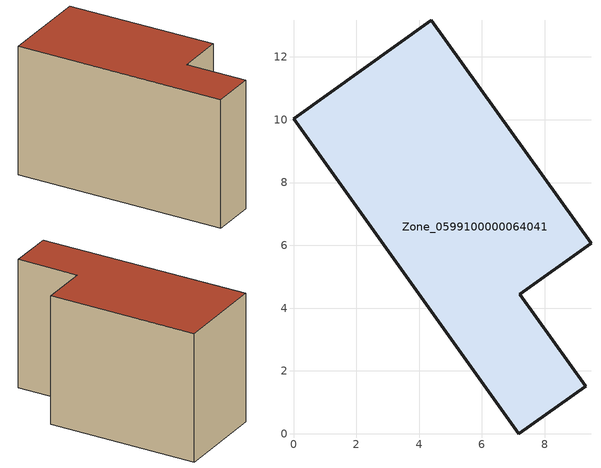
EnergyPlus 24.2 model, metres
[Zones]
Zone_0599100000064041
 floor ground (C_G): 0,10.03 4.38,13.17 9.47,6.07 7.21,4.45 9.3,1.51 7.18,0 z0
 wall outside (C_F): 4.38,13.17 0,10.03 7.18,0 9.3,1.51 7.21,4.45 9.47,6.07 4.38,13.17 z0:7.58
 roof outside (C_R): 0,10.03 7.18,0 9.3,1.51 7.21,4.45 9.47,6.07 4.38,13.17 z7.58
[BUILDING]
Pand.0599100000064041: North Axis=0; Terrain=City; Loads Convergence Tolerance Value=0.04; Temperature Convergence Tolerance Value=0.4; Solar Distribution=FullExterior; Maximum Number of Warmup Days=25; Minimum Number of Warmup Days=1
[Site:Location]
Rotterdam.The.Hague.AP_ZH_NLD Design_Conditions: Latitude=51.96; Longitude=4.45; Time Zone=1; Elevation=-4.5
[SITE:GROUNDTEMPERATURE:BUILDINGSURFACE]
18, 18, 18, 18, 18, 18, 18, 18, 18, 18, 18, 18
[MATERIAL] Thermal Absorptance=0.9; Solar Absorptance=0.7; Visible Absorptance=0.7
Name | Roughness | Thickness | Conductivity | Density | Specific Heat
G.TI.1975-1991 | MediumSmooth | 0.15 | 0.288461 | 540 | 1210
F.TI.1975-1991 | Rough | 0.3 | 0.230769 | 1920 | 840
R.TI.1975-1991 | MediumRough | 0.2 | 0.153846 | 1500 | 1000
[CONSTRUCTION]
C_G: G.TI.1975-1991
C_F: F.TI.1975-1991
C_R: R.TI.1975-1991
[ZONE]
Zone_0599100000064041: Type=1; Multiplier=1; Ceiling Height=Autocalculate; Volume=Autocalculate; Floor Area=autocalculate; Part of Total Floor Area=Yes
[ZONEINFILTRATION:DESIGNFLOWRATE]
Infil_Zone_0599100000064041: Zone or ZoneList or Space or SpaceList=Zone_0599100000064041; Schedule=AlwaysOn; Design Flow Rate Calculation Method=Flow/Area; Flow Rate per Floor Area=0.003; Constant Term Coefficient=1; Temperature Term Coefficient=0; Velocity Term Coefficient=0; Velocity Squared Term Coefficient=0
[HVACTEMPLATE:ZONE:IDEALLOADSAIRSYSTEM]
Zone_0599100000064041: Maximum Heating Supply Air Temperature=50; Minimum Cooling Supply Air Temperature=13; Maximum Heating Supply Air Humidity Ratio=0.0156; Minimum Cooling Supply Air Humidity Ratio=0.0077; Heating Limit=NoLimit; Cooling Limit=NoLimit; Dehumidification Control Type=ConstantSensibleHeatRatio; Cooling Sensible Heat Ratio=0.7; Dehumidification Setpoint=60; Humidification Control Type=None; Humidification Setpoint=30; Outdoor Air Method=None; Outdoor Air Flow Rate per Person=0.00944; Outdoor Air Flow Rate per Zone Floor Area=0; Outdoor Air Flow Rate per Zone=0; Demand Controlled Ventilation Type=None; Outdoor Air Economizer Type=NoEconomizer; Heat Recovery Type=None; Sensible Heat Recovery Effectiveness=0.7; Latent Heat Recovery Effectiveness=0.65
[ZONECONTROL:THERMOSTAT]
ThermostatControl_Zone_0599100000064041: Zone or ZoneList=Zone_0599100000064041; Control Type Schedule=DualSetpointControlType; Control 1=Thermostat_Zone_0599100000064041; Temperature Difference Between Cutout And Setpoint=0
[THERMOSTATSETPOINT:DUALSETPOINT]
Thermostat_Zone_0599100000064041: Heating Setpoint Temperature Schedule=HeatingSetpoint_Zone_0599100000064041; Cooling Setpoint Temperature Schedule=CoolingSetpoint_Zone_0599100000064041
[SCHEDULE:COMPACT]
HeatingSetpoint_Zone_0599100000064041: Through: 12/31, For: AllDays, Until: 24:00, 21
CoolingSetpoint_Zone_0599100000064041: Through: 12/31, For: AllDays, Until: 24:00, 24
DualSetpointControlType: Through: 12/31, For: AllDays, Until: 24:00, 4
AlwaysOn: Through: 12/31, For: AllDays, Until: 24:00, 1
